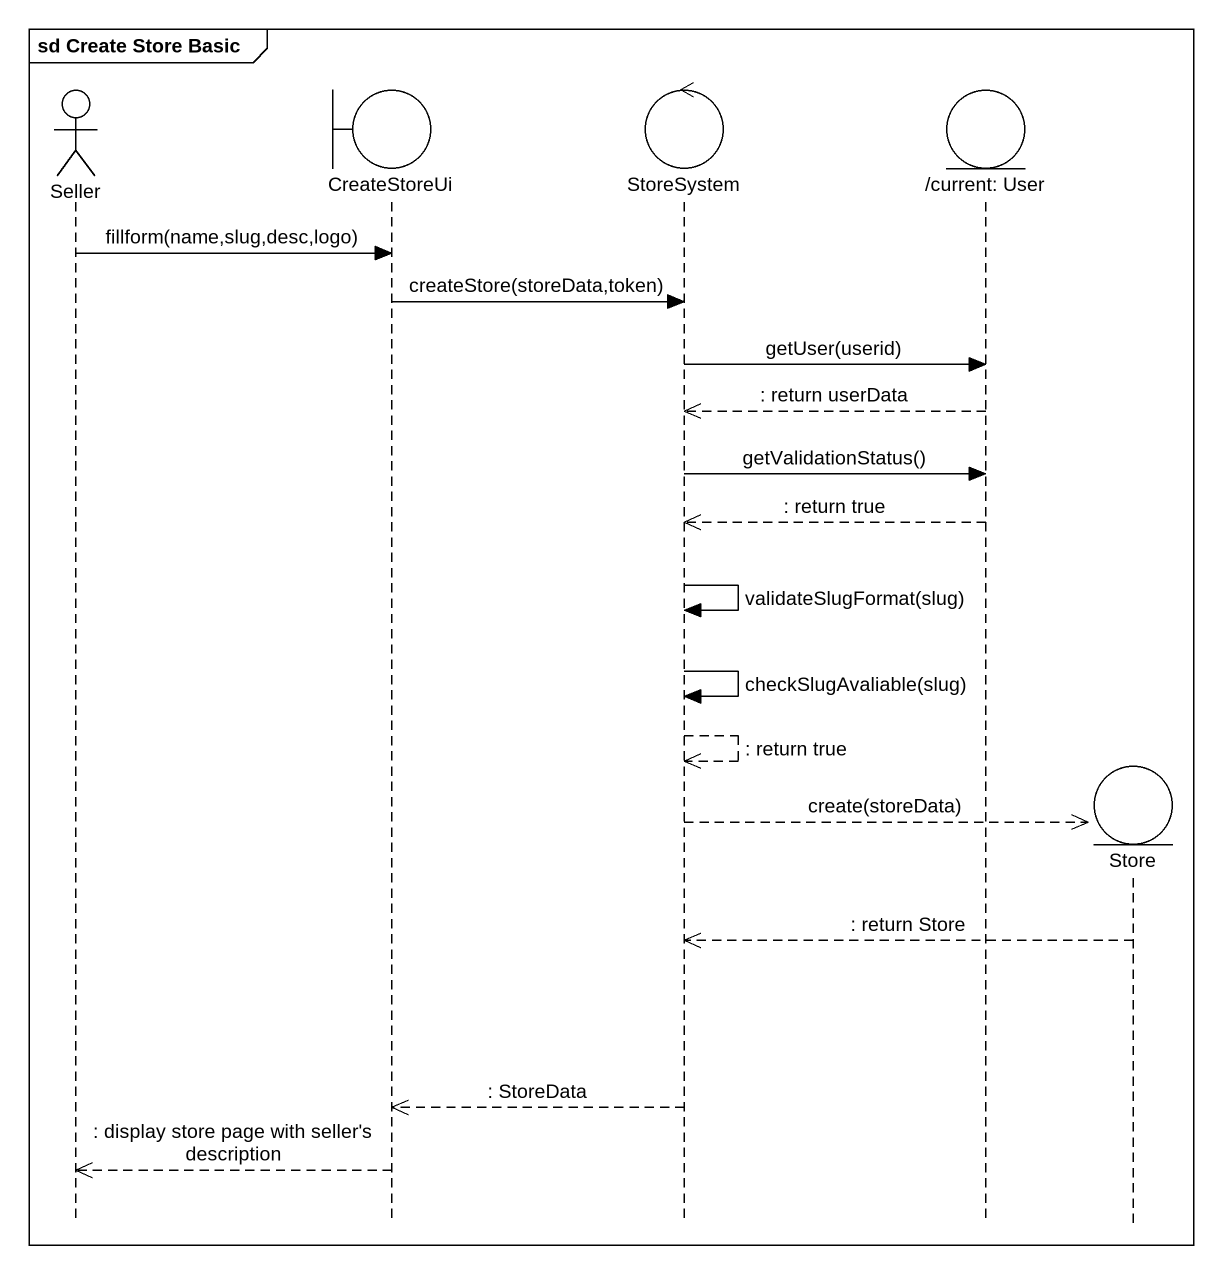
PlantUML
@startuml
mainframe sd Create Store Basic
hide footbox
actor Seller
boundary CreateStoreUi
control StoreSystem
entity "/current: User" as current_User
entity Store

Seller -> CreateStoreUi : fillform(name,slug,desc,logo)
CreateStoreUi -> StoreSystem : createStore(storeData,token)
StoreSystem -> current_User : getUser(userid)
current_User -->> StoreSystem : : return userData
StoreSystem -> current_User : getValidationStatus()
current_User -->> StoreSystem : : return true
StoreSystem -> StoreSystem : validateSlugFormat(slug)
StoreSystem -> StoreSystem : checkSlugAvaliable(slug)
StoreSystem -->> StoreSystem : : return true
StoreSystem -->> Store ** : create(storeData)
Store -->> StoreSystem : : return Store
StoreSystem -->> CreateStoreUi : : StoreData
CreateStoreUi -->> Seller : : display store page with seller's description
@enduml
